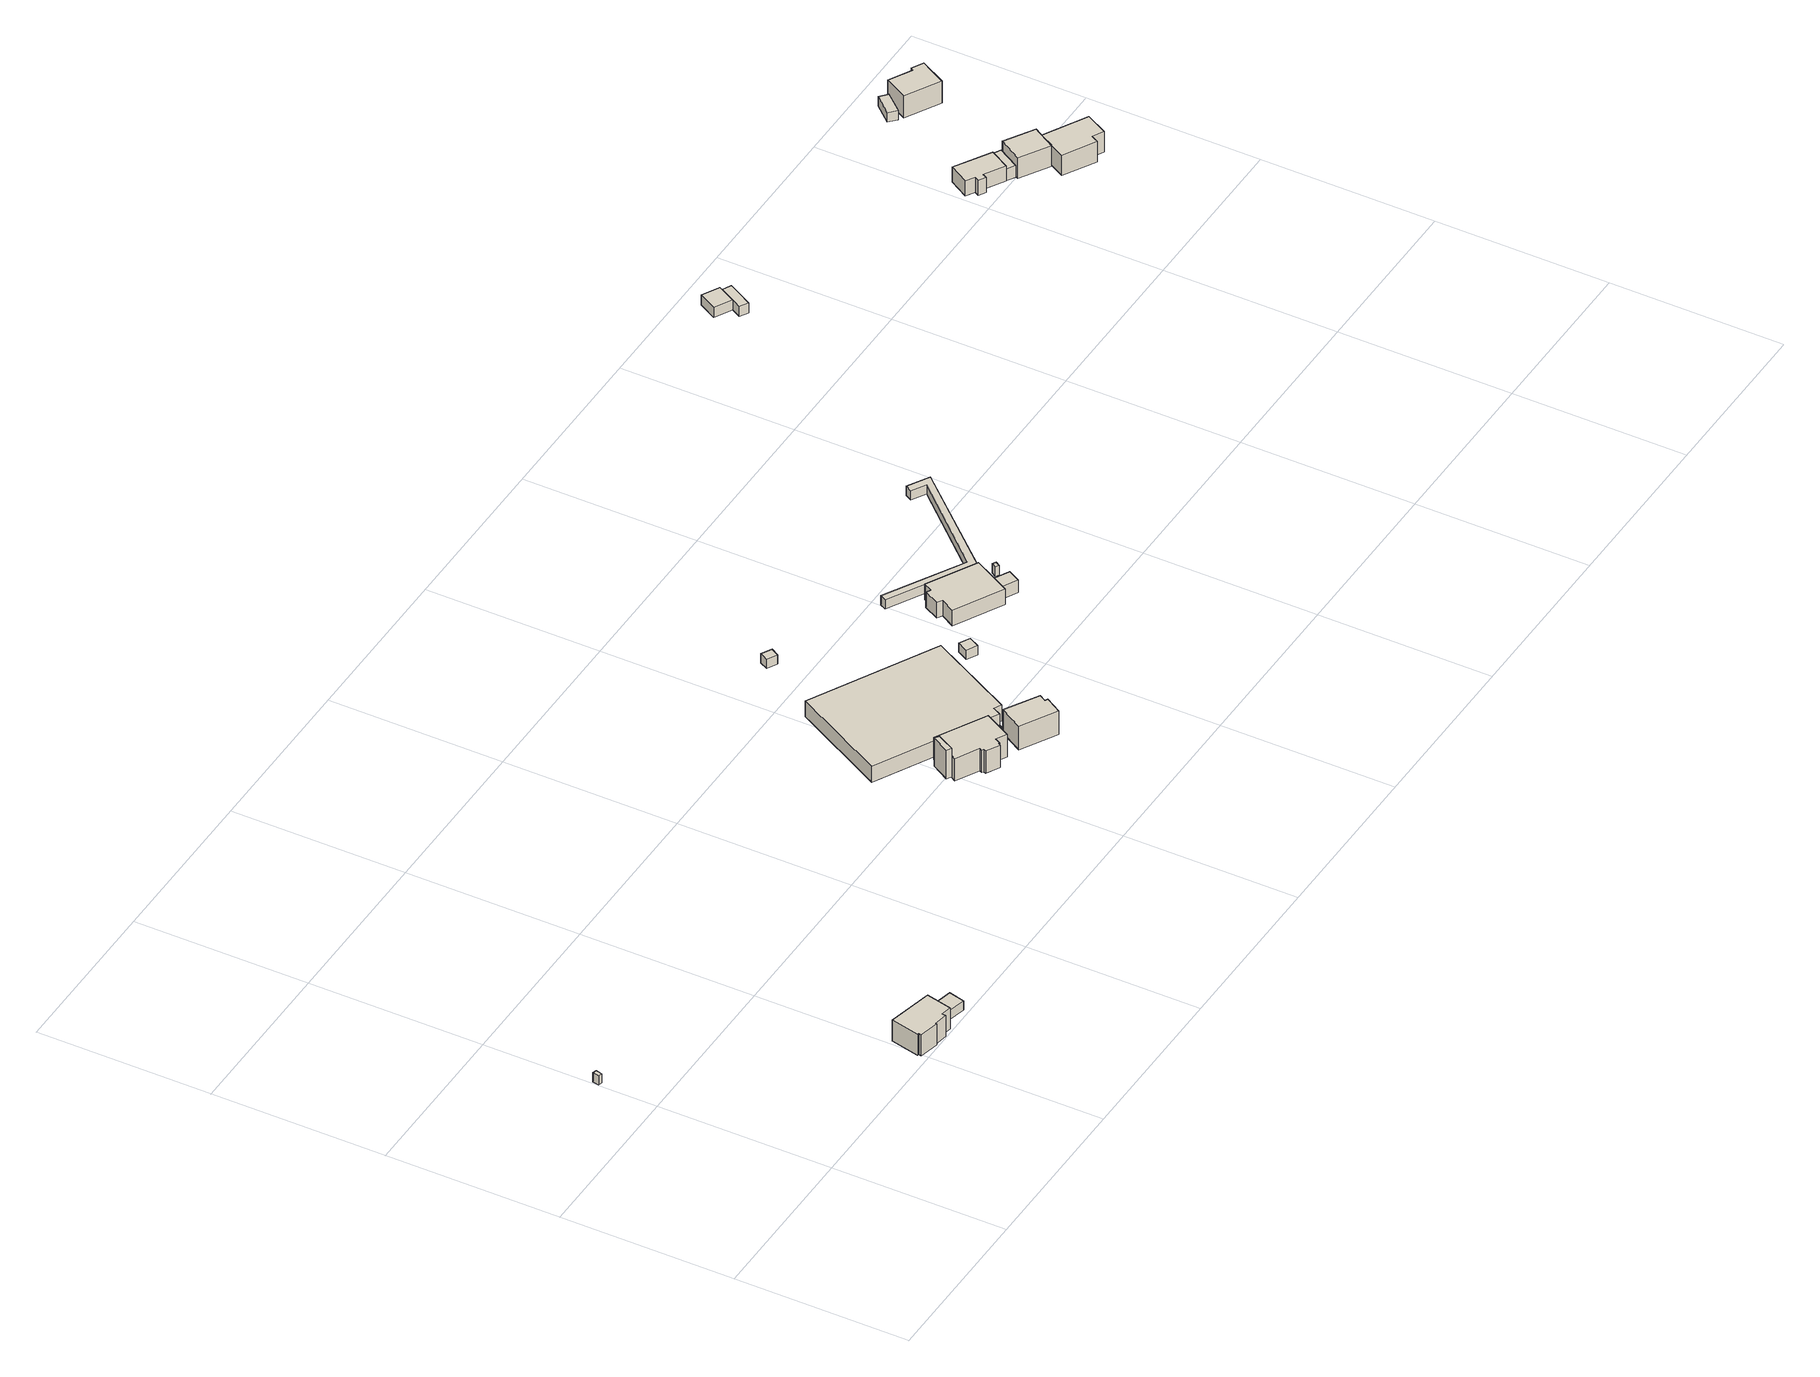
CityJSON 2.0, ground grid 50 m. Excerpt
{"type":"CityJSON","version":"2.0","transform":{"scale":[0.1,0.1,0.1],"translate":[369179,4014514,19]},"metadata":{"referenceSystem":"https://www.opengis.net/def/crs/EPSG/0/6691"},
"CityObjects":{
"building1":{"type":"Building","attributes":{"枝番":1,"利根川水系渡良瀬川洪水浸水想定区域（計画規模）.規模":"L1","利根川水系渡良瀬川洪水浸水想定区域（計画規模）.浸水ランク":"2","利根川水系渡良瀬川洪水浸水想定区域（計画規模）.浸水深":2.9,"利根川水系渡良瀬川洪水浸水想定区域（計画規模）.継続時間":27.2,"利根川水系渡良瀬川洪水浸水想定区域（想定最大規模）.規模":"L2","利根川水系渡良瀬川洪水浸水想定区域（想定最大規模）.浸水ランク":"3","利根川水系渡良瀬川洪水浸水想定区域（想定最大規模）.浸水深":4.55,"利根川水系渡良瀬川洪水浸水想定区域（想定最大規模）.継続時間":84.2,"利根川水系矢場川洪水浸水想定区域（計画規模）.規模":"L1","利根川水系矢場川洪水浸水想定区域（計画規模）.浸水ランク":"2","利根川水系矢場川洪水浸水想定区域（計画規模）.浸水深":0.55,"利根川水系矢場川洪水浸水想定区域（想定最大規模）.規模":"L2","利根川水系矢場川洪水浸水想定区域（想定最大規模）.浸水ランク":"2","利根川水系矢場川洪水浸水想定区域（想定最大規模）.浸水深":1.98,"利根川水系矢場川洪水浸水想定区域（想定最大規模）.継続時間":38.6,"利根川水系多々良川洪水浸水想定区域（計画規模）.規模":"L1","利根川水系多々良川洪水浸水想定区域（計画規模）.浸水ランク":"2","利根川水系多々良川洪水浸水想定区域（計画規模）.浸水深":1.33,"利根川水系多々良川洪水浸水想定区域（計画規模）.継続時間":14.5,"利根川水系多々良川洪水浸水想定区域（想定最大規模）.規模":"L2","利根川水系多々良川洪水浸水想定区域（想定最大規模）.浸水ランク":"2","利根川水系多々良川洪水浸水想定区域（想定最大規模）.浸水深":1.79,"利根川水系多々良川洪水浸水想定区域（想定最大規模）.継続時間":33.1,"利根川水系利根川洪水浸水想定区域（想定最大規模）.規模":"L2","利根川水系利根川洪水浸水想定区域（想定最大規模）.浸水ランク":"2","利根川水系利根川洪水浸水想定区域（想定最大規模）.浸水深":2.04,"BuildingDetails.prefecture":"10","BuildingDetails.city":"10207"},"geometry":[{"type":"Solid","lod":"1","boundaries":[[[[0,1,2,3]],[[2,4,5,3]],[[1,6,4,2]],[[0,7,6,1]],[[3,5,7,0]],[[4,6,7,5]]]]}]},
"building2":{"type":"Building","attributes":{"枝番":1,"利根川水系渡良瀬川洪水浸水想定区域（計画規模）.規模":"L1","利根川水系渡良瀬川洪水浸水想定区域（計画規模）.浸水ランク":"2","利根川水系渡良瀬川洪水浸水想定区域（計画規模）.浸水深":1.69,"利根川水系渡良瀬川洪水浸水想定区域（計画規模）.継続時間":24.8,"利根川水系渡良瀬川洪水浸水想定区域（想定最大規模）.規模":"L2","利根川水系渡良瀬川洪水浸水想定区域（想定最大規模）.浸水ランク":"3","利根川水系渡良瀬川洪水浸水想定区域（想定最大規模）.浸水深":3.34,"利根川水系渡良瀬川洪水浸水想定区域（想定最大規模）.継続時間":73.1,"利根川水系矢場川洪水浸水想定区域（計画規模）.規模":"L1","利根川水系矢場川洪水浸水想定区域（計画規模）.浸水ランク":"1","利根川水系矢場川洪水浸水想定区域（計画規模）.浸水深":0.05,"利根川水系矢場川洪水浸水想定区域（想定最大規模）.規模":"L2","利根川水系矢場川洪水浸水想定区域（想定最大規模）.浸水ランク":"2","利根川水系矢場川洪水浸水想定区域（想定最大規模）.浸水深":0.78,"利根川水系矢場川洪水浸水想定区域（想定最大規模）.継続時間":35.4,"利根川水系多々良川洪水浸水想定区域（計画規模）.規模":"L1","利根川水系多々良川洪水浸水想定区域（計画規模）.浸水ランク":"1","利根川水系多々良川洪水浸水想定区域（計画規模）.浸水深":0.13,"利根川水系多々良川洪水浸水想定区域（計画規模）.継続時間":13.7,"利根川水系多々良川洪水浸水想定区域（想定最大規模）.規模":"L2","利根川水系多々良川洪水浸水想定区域（想定最大規模）.浸水ランク":"2","利根川水系多々良川洪水浸水想定区域（想定最大規模）.浸水深":0.58,"利根川水系多々良川洪水浸水想定区域（想定最大規模）.継続時間":30.8,"利根川水系利根川洪水浸水想定区域（想定最大規模）.規模":"L2","利根川水系利根川洪水浸水想定区域（想定最大規模）.浸水ランク":"2","利根川水系利根川洪水浸水想定区域（想定最大規模）.浸水深":1.24,"usage":"411","measuredHeight":7.9,"BuildingDetails.prefecture":"10","BuildingDetails.city":"10207","BuildingDetails.surveyYear":2016},"geometry":[{"type":"Solid","lod":"1","boundaries":[[[[8,9,10,11,12,13,14,15,16,17]],[[16,18,19,17]],[[15,20,18,16]],[[14,21,20,15]],[[13,22,21,14]],[[12,23,22,13]],[[11,24,23,12]],[[10,25,24,11]],[[9,26,25,10]],[[8,27,26,9]],[[17,19,27,8]],[[18,20,21,22,23,24,25,26,27,19]]]]}]},
"building3":{"type":"Building","attributes":{"枝番":1,"利根川水系渡良瀬川洪水浸水想定区域（計画規模）.規模":"L1","利根川水系渡良瀬川洪水浸水想定区域（計画規模）.浸水ランク":"2","利根川水系渡良瀬川洪水浸水想定区域（計画規模）.浸水深":1.49,"利根川水系渡良瀬川洪水浸水想定区域（計画規模）.継続時間":24.8,"利根川水系渡良瀬川洪水浸水想定区域（想定最大規模）.規模":"L2","利根川水系渡良瀬川洪水浸水想定区域（想定最大規模）.浸水ランク":"3","利根川水系渡良瀬川洪水浸水想定区域（想定最大規模）.浸水深":3.13,"利根川水系渡良瀬川洪水浸水想定区域（想定最大規模）.継続時間":73.1,"利根川水系矢場川洪水浸水想定区域（計画規模）.規模":"L1","利根川水系矢場川洪水浸水想定区域（想定最大規模）.規模":"L2","利根川水系矢場川洪水浸水想定区域（想定最大規模）.浸水ランク":"2","利根川水系矢場川洪水浸水想定区域（想定最大規模）.浸水深":0.57,"利根川水系矢場川洪水浸水想定区域（想定最大規模）.継続時間":35.4,"利根川水系多々良川洪水浸水想定区域（計画規模）.規模":"L1","利根川水系多々良川洪水浸水想定区域（計画規模）.浸水ランク":"1","利根川水系多々良川洪水浸水想定区域（計画規模）.浸水深":0.33,"利根川水系多々良川洪水浸水想定区域（計画規模）.継続時間":13.7,"利根川水系多々良川洪水浸水想定区域（想定最大規模）.規模":"L2","利根川水系多々良川洪水浸水想定区域（想定最大規模）.浸水ランク":"1","利根川水系多々良川洪水浸水想定区域（想定最大規模）.浸水深":0.39,"利根川水系多々良川洪水浸水想定区域（想定最大規模）.継続時間":30.8,"利根川水系利根川洪水浸水想定区域（想定最大規模）.規模":"L2","利根川水系利根川洪水浸水想定区域（想定最大規模）.浸水ランク":"2","利根川水系利根川洪水浸水想定区域（想定最大規模）.浸水深":1.34,"BuildingDetails.prefecture":"10","BuildingDetails.city":"10207"},"geometry":[{"type":"Solid","lod":"1","boundaries":[[[[28,29,30,31]],[[30,32,33,31]],[[29,34,32,30]],[[28,35,34,29]],[[31,33,35,28]],[[32,34,35,33]]]]}]},
"building4":{"type":"Building","attributes":{"枝番":1,"利根川水系渡良瀬川洪水浸水想定区域（計画規模）.規模":"L1","利根川水系渡良瀬川洪水浸水想定区域（計画規模）.浸水ランク":"2","利根川水系渡良瀬川洪水浸水想定区域（計画規模）.浸水深":1.79,"利根川水系渡良瀬川洪水浸水想定区域（計画規模）.継続時間":10.2,"利根川水系渡良瀬川洪水浸水想定区域（想定最大規模）.規模":"L2","利根川水系渡良瀬川洪水浸水想定区域（想定最大規模）.浸水ランク":"3","利根川水系渡良瀬川洪水浸水想定区域（想定最大規模）.浸水深":3.42,"利根川水系渡良瀬川洪水浸水想定区域（想定最大規模）.継続時間":29.4,"利根川水系矢場川洪水浸水想定区域（想定最大規模）.規模":"L2","利根川水系矢場川洪水浸水想定区域（想定最大規模）.浸水ランク":"2","利根川水系矢場川洪水浸水想定区域（想定最大規模）.浸水深":0.88,"利根川水系矢場川洪水浸水想定区域（想定最大規模）.継続時間":13.7,"利根川水系多々良川洪水浸水想定区域（計画規模）.規模":"L1","利根川水系多々良川洪水浸水想定区域（計画規模）.浸水ランク":"1","利根川水系多々良川洪水浸水想定区域（計画規模）.浸水深":0.22,"利根川水系多々良川洪水浸水想定区域（想定最大規模）.規模":"L2","利根川水系多々良川洪水浸水想定区域（想定最大規模）.浸水ランク":"2","利根川水系多々良川洪水浸水想定区域（想定最大規模）.浸水深":0.69,"利根川水系多々良川洪水浸水想定区域（想定最大規模）.継続時間":11.2,"利根川水系利根川洪水浸水想定区域（想定最大規模）.規模":"L2","利根川水系利根川洪水浸水想定区域（想定最大規模）.浸水ランク":"2","利根川水系利根川洪水浸水想定区域（想定最大規模）.浸水深":1.34,"measuredHeight":10.6,"BuildingDetails.prefecture":"10","BuildingDetails.city":"10207"},"geometry":[{"type":"Solid","lod":"1","boundaries":[[[[36,37,38,39]],[[38,40,41,39]],[[37,42,40,38]],[[36,43,42,37]],[[39,41,43,36]],[[40,42,43,41]]]]}]},
"building5":{"type":"Building","attributes":{"枝番":1,"利根川水系渡良瀬川洪水浸水想定区域（計画規模）.規模":"L1","利根川水系渡良瀬川洪水浸水想定区域（計画規模）.浸水ランク":"2","利根川水系渡良瀬川洪水浸水想定区域（計画規模）.浸水深":1.48,"利根川水系渡良瀬川洪水浸水想定区域（計画規模）.継続時間":10.3,"利根川水系渡良瀬川洪水浸水想定区域（想定最大規模）.規模":"L2","利根川水系渡良瀬川洪水浸水想定区域（想定最大規模）.浸水ランク":"3","利根川水系渡良瀬川洪水浸水想定区域（想定最大規模）.浸水深":3.1,"利根川水系渡良瀬川洪水浸水想定区域（想定最大規模）.継続時間":29.8,"利根川水系矢場川洪水浸水想定区域（想定最大規模）.規模":"L2","利根川水系矢場川洪水浸水想定区域（想定最大規模）.浸水ランク":"2","利根川水系矢場川洪水浸水想定区域（想定最大規模）.浸水深":0.57,"利根川水系矢場川洪水浸水想定区域（想定最大規模）.継続時間":13.9,"利根川水系多々良川洪水浸水想定区域（計画規模）.規模":"L1","利根川水系多々良川洪水浸水想定区域（計画規模）.浸水ランク":"1","利根川水系多々良川洪水浸水想定区域（計画規模）.浸水深":0.03,"利根川水系多々良川洪水浸水想定区域（想定最大規模）.規模":"L2","利根川水系多々良川洪水浸水想定区域（想定最大規模）.浸水ランク":"1","利根川水系多々良川洪水浸水想定区域（想定最大規模）.浸水深":0.39,"利根川水系多々良川洪水浸水想定区域（想定最大規模）.継続時間":11.4,"利根川水系利根川洪水浸水想定区域（想定最大規模）.規模":"L2","利根川水系利根川洪水浸水想定区域（想定最大規模）.浸水ランク":"2","利根川水系利根川洪水浸水想定区域（想定最大規模）.浸水深":0.837,"usage":"411","measuredHeight":9.3,"BuildingDetails.prefecture":"10","BuildingDetails.city":"10207","BuildingDetails.surveyYear":2016},"geometry":[{"type":"Solid","lod":"1","boundaries":[[[[44,45,46,47,48,49,50,51,52,53,54,55,56,57]],[[56,58,59,57]],[[55,60,58,56]],[[54,61,60,55]],[[53,62,61,54]],[[52,63,62,53]],[[51,64,63,52]],[[50,65,64,51]],[[49,66,65,50]],[[48,67,66,49]],[[47,68,67,48]],[[46,69,68,47]],[[45,70,69,46]],[[44,71,70,45]],[[57,59,71,44]],[[58,60,61,62,63,64,65,66,67,68,69,70,71,59]]]]}]},
"building6":{"type":"Building","attributes":{"枝番":1,"利根川水系渡良瀬川洪水浸水想定区域（計画規模）.規模":"L1","利根川水系渡良瀬川洪水浸水想定区域（計画規模）.浸水ランク":"2","利根川水系渡良瀬川洪水浸水想定区域（計画規模）.浸水深":1.48,"利根川水系渡良瀬川洪水浸水想定区域（計画規模）.継続時間":10.3,"利根川水系渡良瀬川洪水浸水想定区域（想定最大規模）.規模":"L2","利根川水系渡良瀬川洪水浸水想定区域（想定最大規模）.浸水ランク":"3","利根川水系渡良瀬川洪水浸水想定区域（想定最大規模）.浸水深":3.1,"利根川水系渡良瀬川洪水浸水想定区域（想定最大規模）.継続時間":29.8,"利根川水系矢場川洪水浸水想定区域（想定最大規模）.規模":"L2","利根川水系矢場川洪水浸水想定区域（想定最大規模）.浸水ランク":"2","利根川水系矢場川洪水浸水想定区域（想定最大規模）.浸水深":0.57,"利根川水系矢場川洪水浸水想定区域（想定最大規模）.継続時間":13.9,"利根川水系多々良川洪水浸水想定区域（計画規模）.規模":"L1","利根川水系多々良川洪水浸水想定区域（計画規模）.浸水ランク":"1","利根川水系多々良川洪水浸水想定区域（計画規模）.浸水深":0.33,"利根川水系多々良川洪水浸水想定区域（想定最大規模）.規模":"L2","利根川水系多々良川洪水浸水想定区域（想定最大規模）.浸水ランク":"1","利根川水系多々良川洪水浸水想定区域（想定最大規模）.浸水深":0.39,"利根川水系多々良川洪水浸水想定区域（想定最大規模）.継続時間":11.4,"利根川水系利根川洪水浸水想定区域（想定最大規模）.規模":"L2","利根川水系利根川洪水浸水想定区域（想定最大規模）.浸水ランク":"2","利根川水系利根川洪水浸水想定区域（想定最大規模）.浸水深":1.44,"measuredHeight":3.2,"BuildingDetails.prefecture":"10","BuildingDetails.city":"10207"},"geometry":[{"type":"Solid","lod":"1","boundaries":[[[[72,73,74,75]],[[74,76,77,75]],[[73,78,76,74]],[[72,79,78,73]],[[75,77,79,72]],[[76,78,79,77]]]]}]},
"building7":{"type":"Building","attributes":{"枝番":1,"利根川水系渡良瀬川洪水浸水想定区域（計画規模）.規模":"L1","利根川水系渡良瀬川洪水浸水想定区域（計画規模）.浸水ランク":"2","利根川水系渡良瀬川洪水浸水想定区域（計画規模）.浸水深":2.29,"利根川水系渡良瀬川洪水浸水想定区域（計画規模）.継続時間":11.7,"利根川水系渡良瀬川洪水浸水想定区域（想定最大規模）.規模":"L2","利根川水系渡良瀬川洪水浸水想定区域（想定最大規模）.浸水ランク":"3","利根川水系渡良瀬川洪水浸水想定区域（想定最大規模）.浸水深":3.94,"利根川水系渡良瀬川洪水浸水想定区域（想定最大規模）.継続時間":31.7,"利根川水系矢場川洪水浸水想定区域（計画規模）.規模":"L1","利根川水系矢場川洪水浸水想定区域（計画規模）.浸水ランク":"1","利根川水系矢場川洪水浸水想定区域（計画規模）.浸水深":0.05,"利根川水系矢場川洪水浸水想定区域（想定最大規模）.規模":"L2","利根川水系矢場川洪水浸水想定区域（想定最大規模）.浸水ランク":"2","利根川水系矢場川洪水浸水想定区域（想定最大規模）.浸水深":1.38,"利根川水系矢場川洪水浸水想定区域（想定最大規模）.継続時間":16.1,"利根川水系多々良川洪水浸水想定区域（計画規模）.規模":"L1","利根川水系多々良川洪水浸水想定区域（計画規模）.浸水ランク":"2","利根川水系多々良川洪水浸水想定区域（計画規模）.浸水深":0.73,"利根川水系多々良川洪水浸水想定区域（計画規模）.継続時間":4.4,"利根川水系多々良川洪水浸水想定区域（想定最大規模）.規模":"L2","利根川水系多々良川洪水浸水想定区域（想定最大規模）.浸水ランク":"2","利根川水系多々良川洪水浸水想定区域（想定最大規模）.浸水深":1.18,"利根川水系多々良川洪水浸水想定区域（想定最大規模）.継続時間":14.1,"利根川水系利根川洪水浸水想定区域（想定最大規模）.規模":"L2","利根川水系利根川洪水浸水想定区域（想定最大規模）.浸水ランク":"2","利根川水系利根川洪水浸水想定区域（想定最大規模）.浸水深":2.04,"usage":"402","measuredHeight":8.8,"BuildingDetails.prefecture":"10","BuildingDetails.city":"10207","BuildingDetails.surveyYear":2016},"geometry":[{"type":"Solid","lod":"1","boundaries":[[[[80,81,82,83,84,85]],[[84,86,87,85]],[[83,88,86,84]],[[82,89,88,83]],[[81,90,89,82]],[[80,91,90,81]],[[85,87,91,80]],[[86,88,89,90,91,87]]]]}]},
"building8":{"type":"Building","attributes":{"枝番":1,"利根川水系渡良瀬川洪水浸水想定区域（計画規模）.規模":"L1","利根川水系渡良瀬川洪水浸水想定区域（計画規模）.浸水ランク":"2","利根川水系渡良瀬川洪水浸水想定区域（計画規模）.浸水深":1.48,"利根川水系渡良瀬川洪水浸水想定区域（計画規模）.継続時間":10.3,"利根川水系渡良瀬川洪水浸水想定区域（想定最大規模）.規模":"L2","利根川水系渡良瀬川洪水浸水想定区域（想定最大規模）.浸水ランク":"3","利根川水系渡良瀬川洪水浸水想定区域（想定最大規模）.浸水深":3.09,"利根川水系渡良瀬川洪水浸水想定区域（想定最大規模）.継続時間":29.8,"利根川水系矢場川洪水浸水想定区域（想定最大規模）.規模":"L2","利根川水系矢場川洪水浸水想定区域（想定最大規模）.浸水ランク":"2","利根川水系矢場川洪水浸水想定区域（想定最大規模）.浸水深":0.57,"利根川水系矢場川洪水浸水想定区域（想定最大規模）.継続時間":13.9,"利根川水系多々良川洪水浸水想定区域（計画規模）.規模":"L1","利根川水系多々良川洪水浸水想定区域（計画規模）.浸水ランク":"1","利根川水系多々良川洪水浸水想定区域（計画規模）.浸水深":0.02,"利根川水系多々良川洪水浸水想定区域（想定最大規模）.規模":"L2","利根川水系多々良川洪水浸水想定区域（想定最大規模）.浸水ランク":"1","利根川水系多々良川洪水浸水想定区域（想定最大規模）.浸水深":0.39,"利根川水系多々良川洪水浸水想定区域（想定最大規模）.継続時間":11.4,"利根川水系利根川洪水浸水想定区域（想定最大規模）.規模":"L2","利根川水系利根川洪水浸水想定区域（想定最大規模）.浸水ランク":"2","利根川水系利根川洪水浸水想定区域（想定最大規模）.浸水深":1.34,"measuredHeight":8.5,"BuildingDetails.prefecture":"10","BuildingDetails.city":"10207"},"geometry":[{"type":"Solid","lod":"1","boundaries":[[[[92,93,94,95,96,97]],[[96,98,99,97]],[[95,100,98,96]],[[94,101,100,95]],[[93,102,101,94]],[[92,103,102,93]],[[97,99,103,92]],[[98,100,101,102,103,99]]]]}]},
"building9":{"type":"Building","attributes":{"枝番":1,"利根川水系渡良瀬川洪水浸水想定区域（計画規模）.規模":"L1","利根川水系渡良瀬川洪水浸水想定区域（計画規模）.浸水ランク":"2","利根川水系渡良瀬川洪水浸水想定区域（計画規模）.浸水深":1.91,"利根川水系渡良瀬川洪水浸水想定区域（計画規模）.継続時間":21.4,"利根川水系渡良瀬川洪水浸水想定区域（想定最大規模）.規模":"L2","利根川水系渡良瀬川洪水浸水想定区域（想定最大規模）.浸水ランク":"3","利根川水系渡良瀬川洪水浸水想定区域（想定最大規模）.浸水深":3.58,"利根川水系渡良瀬川洪水浸水想定区域（想定最大規模）.継続時間":57.7,"利根川水系矢場川洪水浸水想定区域（計画規模）.規模":"L1","利根川水系矢場川洪水浸水想定区域（想定最大規模）.規模":"L2","利根川水系矢場川洪水浸水想定区域（想定最大規模）.浸水ランク":"2","利根川水系矢場川洪水浸水想定区域（想定最大規模）.浸水深":0.99,"利根川水系矢場川洪水浸水想定区域（想定最大規模）.継続時間":30.4,"利根川水系多々良川洪水浸水想定区域（計画規模）.規模":"L1","利根川水系多々良川洪水浸水想定区域（計画規模）.浸水ランク":"1","利根川水系多々良川洪水浸水想定区域（計画規模）.浸水深":0.33,"利根川水系多々良川洪水浸水想定区域（計画規模）.継続時間":12.3,"利根川水系多々良川洪水浸水想定区域（想定最大規模）.規模":"L2","利根川水系多々良川洪水浸水想定区域（想定最大規模）.浸水ランク":"2","利根川水系多々良川洪水浸水想定区域（想定最大規模）.浸水深":0.8,"利根川水系多々良川洪水浸水想定区域（想定最大規模）.継続時間":26.9,"利根川水系利根川洪水浸水想定区域（想定最大規模）.規模":"L2","利根川水系利根川洪水浸水想定区域（想定最大規模）.浸水ランク":"2","利根川水系利根川洪水浸水想定区域（想定最大規模）.浸水深":1.64,"usage":"402","measuredHeight":3.1,"BuildingDetails.prefecture":"10","BuildingDetails.city":"10207","BuildingDetails.surveyYear":2016},"geometry":[{"type":"Solid","lod":"1","boundaries":[[[[104,105,106,107]],[[106,108,109,107]],[[105,110,108,106]],[[104,111,110,105]],[[107,109,111,104]],[[108,110,111,109]]]]}]},
"building10":{"type":"Building","attributes":{"枝番":1,"利根川水系渡良瀬川洪水浸水想定区域（計画規模）.規模":"L1","利根川水系渡良瀬川洪水浸水想定区域（計画規模）.浸水ランク":"2","利根川水系渡良瀬川洪水浸水想定区域（計画規模）.浸水深":2.25,"利根川水系渡良瀬川洪水浸水想定区域（計画規模）.継続時間":9.6,"利根川水系渡良瀬川洪水浸水想定区域（想定最大規模）.規模":"L2","利根川水系渡良瀬川洪水浸水想定区域（想定最大規模）.浸水ランク":"3","利根川水系渡良瀬川洪水浸水想定区域（想定最大規模）.浸水深":3.83,"利根川水系渡良瀬川洪水浸水想定区域（想定最大規模）.継続時間":28.3,"利根川水系矢場川洪水浸水想定区域（想定最大規模）.規模":"L2","利根川水系矢場川洪水浸水想定区域（想定最大規模）.浸水ランク":"2","利根川水系矢場川洪水浸水想定区域（想定最大規模）.浸水深":1.37,"利根川水系矢場川洪水浸水想定区域（想定最大規模）.継続時間":12.7,"利根川水系多々良川洪水浸水想定区域（計画規模）.規模":"L1","利根川水系多々良川洪水浸水想定区域（計画規模）.浸水ランク":"2","利根川水系多々良川洪水浸水想定区域（計画規模）.浸水深":0.72,"利根川水系多々良川洪水浸水想定区域（想定最大規模）.規模":"L2","利根川水系多々良川洪水浸水想定区域（想定最大規模）.浸水ランク":"2","利根川水系多々良川洪水浸水想定区域（想定最大規模）.浸水深":1.18,"利根川水系多々良川洪水浸水想定区域（想定最大規模）.継続時間":9.7,"利根川水系利根川洪水浸水想定区域（想定最大規模）.規模":"L2","利根川水系利根川洪水浸水想定区域（想定最大規模）.浸水ランク":"2","利根川水系利根川洪水浸水想定区域（想定最大規模）.浸水深":1.44,"BuildingDetails.prefecture":"10","BuildingDetails.city":"10207"},"geometry":[{"type":"Solid","lod":"1","boundaries":[[[[112,113,114,115]],[[114,116,117,115]],[[113,118,116,114]],[[112,119,118,113]],[[115,117,119,112]],[[116,118,119,117]]]]}]},
"building11":{"type":"Building","attributes":{"枝番":1,"利根川水系渡良瀬川洪水浸水想定区域（計画規模）.規模":"L1","利根川水系渡良瀬川洪水浸水想定区域（計画規模）.浸水ランク":"2","利根川水系渡良瀬川洪水浸水想定区域（計画規模）.浸水深":1.76,"利根川水系渡良瀬川洪水浸水想定区域（計画規模）.継続時間":9.7,"利根川水系渡良瀬川洪水浸水想定区域（想定最大規模）.規模":"L2","利根川水系渡良瀬川洪水浸水想定区域（想定最大規模）.浸水ランク":"3","利根川水系渡良瀬川洪水浸水想定区域（想定最大規模）.浸水深":3.33,"利根川水系渡良瀬川洪水浸水想定区域（想定最大規模）.継続時間":28.4,"利根川水系矢場川洪水浸水想定区域（想定最大規模）.規模":"L2","利根川水系矢場川洪水浸水想定区域（想定最大規模）.浸水ランク":"2","利根川水系矢場川洪水浸水想定区域（想定最大規模）.浸水深":0.87,"利根川水系矢場川洪水浸水想定区域（想定最大規模）.継続時間":12.7,"利根川水系多々良川洪水浸水想定区域（計画規模）.規模":"L1","利根川水系多々良川洪水浸水想定区域（計画規模）.浸水ランク":"1","利根川水系多々良川洪水浸水想定区域（計画規模）.浸水深":0.23,"利根川水系多々良川洪水浸水想定区域（想定最大規模）.規模":"L2","利根川水系多々良川洪水浸水想定区域（想定最大規模）.浸水ランク":"2","利根川水系多々良川洪水浸水想定区域（想定最大規模）.浸水深":0.69,"利根川水系多々良川洪水浸水想定区域（想定最大規模）.継続時間":9.8,"利根川水系利根川洪水浸水想定区域（想定最大規模）.規模":"L2","利根川水系利根川洪水浸水想定区域（想定最大規模）.浸水ランク":"2","利根川水系利根川洪水浸水想定区域（想定最大規模）.浸水深":1.44,"usage":"402","measuredHeight":8.1,"BuildingDetails.prefecture":"10","BuildingDetails.city":"10207","BuildingDetails.surveyYear":2016},"geometry":[{"type":"Solid","lod":"1","boundaries":[[[[120,121,122,123,124,125,126,127,128,129]],[[128,130,131,129]],[[127,132,130,128]],[[126,133,132,127]],[[125,134,133,126]],[[124,135,134,125]],[[123,136,135,124]],[[122,137,136,123]],[[121,138,137,122]],[[120,139,138,121]],[[129,131,139,120]],[[130,132,133,134,135,136,137,138,139,131]]]]}]},
"building12":{"type":"Building","attributes":{"枝番":1,"利根川水系渡良瀬川洪水浸水想定区域（計画規模）.規模":"L1","利根川水系渡良瀬川洪水浸水想定区域（計画規模）.浸水ランク":"2","利根川水系渡良瀬川洪水浸水想定区域（計画規模）.浸水深":1.76,"利根川水系渡良瀬川洪水浸水想定区域（計画規模）.継続時間":9.7,"利根川水系渡良瀬川洪水浸水想定区域（想定最大規模）.規模":"L2","利根川水系渡良瀬川洪水浸水想定区域（想定最大規模）.浸水ランク":"3","利根川水系渡良瀬川洪水浸水想定区域（想定最大規模）.浸水深":3.33,"利根川水系渡良瀬川洪水浸水想定区域（想定最大規模）.継続時間":28.4,"利根川水系矢場川洪水浸水想定区域（想定最大規模）.規模":"L2","利根川水系矢場川洪水浸水想定区域（想定最大規模）.浸水ランク":"2","利根川水系矢場川洪水浸水想定区域（想定最大規模）.浸水深":0.87,"利根川水系矢場川洪水浸水想定区域（想定最大規模）.継続時間":12.7,"利根川水系多々良川洪水浸水想定区域（計画規模）.規模":"L1","利根川水系多々良川洪水浸水想定区域（計画規模）.浸水ランク":"1","利根川水系多々良川洪水浸水想定区域（計画規模）.浸水深":0.22,"利根川水系多々良川洪水浸水想定区域（想定最大規模）.規模":"L2","利根川水系多々良川洪水浸水想定区域（想定最大規模）.浸水ランク":"2","利根川水系多々良川洪水浸水想定区域（想定最大規模）.浸水深":0.68,"利根川水系多々良川洪水浸水想定区域（想定最大規模）.継続時間":9.8,"利根川水系利根川洪水浸水想定区域（想定最大規模）.規模":"L2","利根川水系利根川洪水浸水想定区域（想定最大規模）.浸水ランク":"2","利根川水系利根川洪水浸水想定区域（想定最大規模）.浸水深":1.34,"measuredHeight":8.3,"BuildingDetails.prefecture":"10","BuildingDetails.city":"10207"},"geometry":[{"type":"Solid","lod":"1","boundaries":[[[[140,141,142,143]],[[142,144,145,143]],[[141,146,144,142]],[[140,147,146,141]],[[143,145,147,140]],[[144,146,147,145]]]]}]},
"building13":{"type":"Building","attributes":{"枝番":1,"利根川水系渡良瀬川洪水浸水想定区域（計画規模）.規模":"L1","利根川水系渡良瀬川洪水浸水想定区域（計画規模）.浸水ランク":"2","利根川水系渡良瀬川洪水浸水想定区域（計画規模）.浸水深":1.86,"利根川水系渡良瀬川洪水浸水想定区域（計画規模）.継続時間":9.7,"利根川水系渡良瀬川洪水浸水想定区域（想定最大規模）.規模":"L2","利根川水系渡良瀬川洪水浸水想定区域（想定最大規模）.浸水ランク":"3","利根川水系渡良瀬川洪水浸水想定区域（想定最大規模）.浸水深":3.43,"利根川水系渡良瀬川洪水浸水想定区域（想定最大規模）.継続時間":28.4,"利根川水系矢場川洪水浸水想定区域（想定最大規模）.規模":"L2","利根川水系矢場川洪水浸水想定区域（想定最大規模）.浸水ランク":"2","利根川水系矢場川洪水浸水想定区域（想定最大規模）.浸水深":0.97,"利根川水系矢場川洪水浸水想定区域（想定最大規模）.継続時間":12.7,"利根川水系多々良川洪水浸水想定区域（計画規模）.規模":"L1","利根川水系多々良川洪水浸水想定区域（計画規模）.浸水ランク":"1","利根川水系多々良川洪水浸水想定区域（計画規模）.浸水深":0.32,"利根川水系多々良川洪水浸水想定区域（想定最大規模）.規模":"L2","利根川水系多々良川洪水浸水想定区域（想定最大規模）.浸水ランク":"2","利根川水系多々良川洪水浸水想定区域（想定最大規模）.浸水深":0.78,"利根川水系多々良川洪水浸水想定区域（想定最大規模）.継続時間":9.8,"利根川水系利根川洪水浸水想定区域（想定最大規模）.規模":"L2","利根川水系利根川洪水浸水想定区域（想定最大規模）.浸水ランク":"2","利根川水系利根川洪水浸水想定区域（想定最大規模）.浸水深":1.34,"BuildingDetails.prefecture":"10","BuildingDetails.city":"10207"},"geometry":[{"type":"Solid","lod":"1","boundaries":[[[[148,149,150,151]],[[150,152,153,151]],[[149,154,152,150]],[[148,155,154,149]],[[151,153,155,148]],[[152,154,155,153]]]]}]},
"building14":{"type":"Building","attributes":{"枝番":1,"利根川水系渡良瀬川洪水浸水想定区域（計画規模）.規模":"L1","利根川水系渡良瀬川洪水浸水想定区域（計画規模）.浸水ランク":"2","利根川水系渡良瀬川洪水浸水想定区域（計画規模）.浸水深":1.87,"利根川水系渡良瀬川洪水浸水想定区域（計画規模）.継続時間":9.3,"利根川水系渡良瀬川洪水浸水想定区域（想定最大規模）.規模":"L2","利根川水系渡良瀬川洪水浸水想定区域（想定最大規模）.浸水ランク":"3","利根川水系渡良瀬川洪水浸水想定区域（想定最大規模）.浸水深":3.46,"利根川水系渡良瀬川洪水浸水想定区域（想定最大規模）.継続時間":27.6,"利根川水系矢場川洪水浸水想定区域（想定最大規模）.規模":"L2","利根川水系矢場川洪水浸水想定区域（想定最大規模）.浸水ランク":"2","利根川水系矢場川洪水浸水想定区域（想定最大規模）.浸水深":0.98,"利根川水系矢場川洪水浸水想定区域（想定最大規模）.継続時間":12.4,"利根川水系多々良川洪水浸水想定区域（計画規模）.規模":"L1","利根川水系多々良川洪水浸水想定区域（計画規模）.浸水ランク":"1","利根川水系多々良川洪水浸水想定区域（計画規模）.浸水深":0.33,"利根川水系多々良川洪水浸水想定区域（想定最大規模）.規模":"L2","利根川水系多々良川洪水浸水想定区域（想定最大規模）.浸水ランク":"2","利根川水系多々良川洪水浸水想定区域（想定最大規模）.浸水深":0.79,"利根川水系多々良川洪水浸水想定区域（想定最大規模）.継続時間":9.2,"利根川水系利根川洪水浸水想定区域（想定最大規模）.規模":"L2","利根川水系利根川洪水浸水想定区域（想定最大規模）.浸水ランク":"2","利根川水系利根川洪水浸水想定区域（想定最大規模）.浸水深":1.44,"BuildingDetails.prefecture":"10","BuildingDetails.city":"10207"},"geometry":[{"type":"Solid","lod":"1","boundaries":[[[[156,157,158,159,160,161,162,163]],[[162,164,165,163]],[[161,166,164,162]],[[160,167,166,161]],[[159,168,167,160]],[[158,169,168,159]],[[157,170,169,158]],[[156,171,170,157]],[[163,165,171,156]],[[164,166,167,168,169,170,171,165]]]]}]},
"building15":{"type":"Building","attributes":{"枝番":1,"利根川水系渡良瀬川洪水浸水想定区域（計画規模）.規模":"L1","利根川水系渡良瀬川洪水浸水想定区域（計画規模）.浸水ランク":"2","利根川水系渡良瀬川洪水浸水想定区域（計画規模）.浸水深":1.08,"利根川水系渡良瀬川洪水浸水想定区域（計画規模）.継続時間":24.8,"利根川水系渡良瀬川洪水浸水想定区域（想定最大規模）.規模":"L2","利根川水系渡良瀬川洪水浸水想定区域（想定最大規模）.浸水ランク":"2","利根川水系渡良瀬川洪水浸水想定区域（想定最大規模）.浸水深":2.67,"利根川水系渡良瀬川洪水浸水想定区域（想定最大規模）.継続時間":73.1,"利根川水系矢場川洪水浸水想定区域（計画規模）.規模":"L1","利根川水系矢場川洪水浸水想定区域（想定最大規模）.規模":"L2","利根川水系矢場川洪水浸水想定区域（想定最大規模）.浸水ランク":"1","利根川水系矢場川洪水浸水想定区域（想定最大規模）.浸水深":0.18,"利根川水系矢場川洪水浸水想定区域（想定最大規模）.継続時間":35.4,"利根川水系多々良川洪水浸水想定区域（計画規模）.規模":"L1","利根川水系多々良川洪水浸水想定区域（計画規模）.継続時間":13.7,"利根川水系多々良川洪水浸水想定区域（想定最大規模）.規模":"L2","利根川水系多々良川洪水浸水想定区域（想定最大規模）.浸水ランク":"1","利根川水系多々良川洪水浸水想定区域（想定最大規模）.浸水深":0.28,"利根川水系多々良川洪水浸水想定区域（想定最大規模）.継続時間":30.8,"利根川水系利根川洪水浸水想定区域（想定最大規模）.規模":"L2","利根川水系利根川洪水浸水想定区域（想定最大規模）.浸水ランク":"2","利根川水系利根川洪水浸水想定区域（想定最大規模）.浸水深":1.04,"usage":"431","measuredHeight":4.2,"BuildingDetails.prefecture":"10","BuildingDetails.city":"10207","BuildingDetails.surveyYear":2016},"geometry":[{"type":"Solid","lod":"1","boundaries":[[[[172,173,174,175]],[[174,176,177,175]],[[173,178,176,174]],[[172,179,178,173]],[[175,177,179,172]],[[176,178,179,177]]]]}]},
"building16":{"type":"Building","attributes":{"枝番":1,"利根川水系渡良瀬川洪水浸水想定区域（計画規模）.規模":"L1","利根川水系渡良瀬川洪水浸水想定区域（計画規模）.浸水ランク":"2","利根川水系渡良瀬川洪水浸水想定区域（計画規模）.浸水深":1.28,"利根川水系渡良瀬川洪水浸水想定区域（計画規模）.継続時間":24.8,"利根川水系渡良瀬川洪水浸水想定区域（想定最大規模）.規模":"L2","利根川水系渡良瀬川洪水浸水想定区域（想定最大規模）.浸水ランク":"2","利根川水系渡良瀬川洪水浸水想定区域（想定最大規模）.浸水深":2.86,"利根川水系渡良瀬川洪水浸水想定区域（想定最大規模）.継続時間":73.1,"利根川水系矢場川洪水浸水想定区域（計画規模）.規模":"L1","利根川水系矢場川洪水浸水想定区域（想定最大規模）.規模":"L2","利根川水系矢場川洪水浸水想定区域（想定最大規模）.浸水ランク":"1","利根川水系矢場川洪水浸水想定区域（想定最大規模）.浸水深":0.38,"利根川水系矢場川洪水浸水想定区域（想定最大規模）.継続時間":35.4,"利根川水系多々良川洪水浸水想定区域（計画規模）.規模":"L1","利根川水系多々良川洪水浸水想定区域（計画規模）.浸水ランク":"1","利根川水系多々良川洪水浸水想定区域（計画規模）.浸水深":0.33,"利根川水系多々良川洪水浸水想定区域（計画規模）.継続時間":13.7,"利根川水系多々良川洪水浸水想定区域（想定最大規模）.規模":"L2","利根川水系多々良川洪水浸水想定区域（想定最大規模）.浸水ランク":"1","利根川水系多々良川洪水浸水想定区域（想定最大規模）.浸水深":0.19,"利根川水系多々良川洪水浸水想定区域（想定最大規模）.継続時間":30.8,"利根川水系利根川洪水浸水想定区域（想定最大規模）.規模":"L2","利根川水系利根川洪水浸水想定区域（想定最大規模）.浸水ランク":"2","利根川水系利根川洪水浸水想定区域（想定最大規模）.浸水深":0.937,"usage":"431","measuredHeight":3.7,"BuildingDetails.prefecture":"10","BuildingDetails.city":"10207","BuildingDetails.surveyYear":2016},"geometry":[{"type":"Solid","lod":"1","boundaries":[[[[180,181,182,183]],[[182,184,185,183]],[[181,186,184,182]],[[180,187,186,181]],[[183,185,187,180]],[[184,186,187,185]]]]}]},
"building17":{"type":"Building","attributes":{"枝番":1,"利根川水系渡良瀬川洪水浸水想定区域（計画規模）.規模":"L1","利根川水系渡良瀬川洪水浸水想定区域（計画規模）.浸水ランク":"2","利根川水系渡良瀬川洪水浸水想定区域（計画規模）.浸水深":1.56,"利根川水系渡良瀬川洪水浸水想定区域（計画規模）.継続時間":14.3,"利根川水系渡良瀬川洪水浸水想定区域（想定最大規模）.規模":"L2","利根川水系渡良瀬川洪水浸水想定区域（想定最大規模）.浸水ランク":"3","利根川水系渡良瀬川洪水浸水想定区域（想定最大規模）.浸水深":3.11,"利根川水系渡良瀬川洪水浸水想定区域（想定最大規模）.継続時間":35.9,"利根川水系矢場川洪水浸水想定区域（想定最大規模）.規模":"L2","利根川水系矢場川洪水浸水想定区域（想定最大規模）.浸水ランク":"2","利根川水系矢場川洪水浸水想定区域（想定最大規模）.浸水深":0.68,"利根川水系矢場川洪水浸水想定区域（想定最大規模）.継続時間":19.7,"利根川水系多々良川洪水浸水想定区域（計画規模）.規模":"L1","利根川水系多々良川洪水浸水想定区域（計画規模）.浸水ランク":"1","利根川水系多々良川洪水浸水想定区域（計画規模）.浸水深":0.03,"利根川水系多々良川洪水浸水想定区域（計画規模）.継続時間":7.9,"利根川水系多々良川洪水浸水想定区域（想定最大規模）.規模":"L2","利根川水系多々良川洪水浸水想定区域（想定最大規模）.浸水ランク":"1","利根川水系多々良川洪水浸水想定区域（想定最大規模）.浸水深":0.49,"利根川水系多々良川洪水浸水想定区域（想定最大規模）.継続時間":18.1,"利根川水系利根川洪水浸水想定区域（想定最大規模）.規模":"L2","利根川水系利根川洪水浸水想定区域（想定最大規模）.浸水ランク":"2","利根川水系利根川洪水浸水想定区域（想定最大規模）.浸水深":1.14,"usage":"402","measuredHeight":5.3,"BuildingDetails.prefecture":"10","BuildingDetails.city":"10207","BuildingDetails.surveyYear":2016},"geometry":[{"type":"Solid","lod":"1","boundaries":[[[[188,189,190,191,192,193,194,195]],[[194,196,197,195]],[[193,198,196,194]],[[192,199,198,193]],[[191,200,199,192]],[[190,201,200,191]],[[189,202,201,190]],[[188,203,202,189]],[[195,197,203,188]],[[196,198,199,200,201,202,203,197]]]]}]},
"building18":{"type":"Building","attributes":{"枝番":1,"利根川水系渡良瀬川洪水浸水想定区域（計画規模）.規模":"L1","利根川水系渡良瀬川洪水浸水想定区域（計画規模）.浸水ランク":"2","利根川水系渡良瀬川洪水浸水想定区域（計画規模）.浸水深":1.76,"利根川水系渡良瀬川洪水浸水想定区域（計画規模）.継続時間":14.3,"利根川水系渡良瀬川洪水浸水想定区域（想定最大規模）.規模":"L2","利根川水系渡良瀬川洪水浸水想定区域（想定最大規模）.浸水ランク":"3","利根川水系渡良瀬川洪水浸水想定区域（想定最大規模）.浸水深":3.31,"利根川水系渡良瀬川洪水浸水想定区域（想定最大規模）.継続時間":35.9,"利根川水系矢場川洪水浸水想定区域（想定最大規模）.規模":"L2","利根川水系矢場川洪水浸水想定区域（想定最大規模）.浸水ランク":"2","利根川水系矢場川洪水浸水想定区域（想定最大規模）.浸水深":0.88,"利根川水系矢場川洪水浸水想定区域（想定最大規模）.継続時間":19.7,"利根川水系多々良川洪水浸水想定区域（計画規模）.規模":"L1","利根川水系多々良川洪水浸水想定区域（計画規模）.浸水ランク":"1","利根川水系多々良川洪水浸水想定区域（計画規模）.浸水深":0.23,"利根川水系多々良川洪水浸水想定区域（計画規模）.継続時間":7.9,"利根川水系多々良川洪水浸水想定区域（想定最大規模）.規模":"L2","利根川水系多々良川洪水浸水想定区域（想定最大規模）.浸水ランク":"2","利根川水系多々良川洪水浸水想定区域（想定最大規模）.浸水深":0.69,"利根川水系多々良川洪水浸水想定区域（想定最大規模）.継続時間":18.1,"利根川水系利根川洪水浸水想定区域（想定最大規模）.規模":"L2","利根川水系利根川洪水浸水想定区域（想定最大規模）.浸水ランク":"2","利根川水系利根川洪水浸水想定区域（想定最大規模）.浸水深":1.04,"measuredHeight":4.8,"BuildingDetails.prefecture":"10","BuildingDetails.city":"10207"},"geometry":[{"type":"Solid","lod":"1","boundaries":[[[[204,205,206,207]],[[206,208,209,207]],[[205,210,208,206]],[[204,211,210,205]],[[207,209,211,204]],[[208,210,211,209]]]]}]},
"building19":{"type":"Building","attributes":{"枝番":1,"利根川水系渡良瀬川洪水浸水想定区域（計画規模）.規模":"L1","利根川水系渡良瀬川洪水浸水想定区域（計画規模）.浸水ランク":"2","利根川水系渡良瀬川洪水浸水想定区域（計画規模）.浸水深":1.67,"利根川水系渡良瀬川洪水浸水想定区域（計画規模）.継続時間":20.6,"利根川水系渡良瀬川洪水浸水想定区域（想定最大規模）.規模":"L2","利根川水系渡良瀬川洪水浸水想定区域（想定最大規模）.浸水ランク":"3","利根川水系渡良瀬川洪水浸水想定区域（想定最大規模）.浸水深":3.21,"利根川水系渡良瀬川洪水浸水想定区域（想定最大規模）.継続時間":55.2,"利根川水系矢場川洪水浸水想定区域（想定最大規模）.規模":"L2","利根川水系矢場川洪水浸水想定区域（想定最大規模）.浸水ランク":"2","利根川水系矢場川洪水浸水想定区域（想定最大規模）.浸水深":0.78,"利根川水系矢場川洪水浸水想定区域（想定最大規模）.継続時間":29.2,"利根川水系多々良川洪水浸水想定区域（計画規模）.規模":"L1","利根川水系多々良川洪水浸水想定区域（計画規模）.浸水ランク":"1","利根川水系多々良川洪水浸水想定区域（計画規模）.浸水深":0.13,"利根川水系多々良川洪水浸水想定区域（計画規模）.継続時間":11.4,"利根川水系多々良川洪水浸水想定区域（想定最大規模）.規模":"L2","利根川水系多々良川洪水浸水想定区域（想定最大規模）.浸水ランク":"2","利根川水系多々良川洪水浸水想定区域（想定最大規模）.浸水深":0.58,"利根川水系多々良川洪水浸水想定区域（想定最大規模）.継続時間":25.8,"利根川水系利根川洪水浸水想定区域（想定最大規模）.規模":"L2","利根川水系利根川洪水浸水想定区域（想定最大規模）.浸水ランク":"2","利根川水系利根川洪水浸水想定区域（想定最大規模）.浸水深":1.24,"usage":"411","measuredHeight":7.5,"BuildingDetails.prefecture":"10","BuildingDetails.city":"10207","BuildingDetails.surveyYear":2016},"geometry":[{"type":"Solid","lod":"1","boundaries":[[[[212,213,214,215]],[[214,216,217,215]],[[213,218,216,214]],[[212,219,218,213]],[[215,217,219,212]],[[216,218,219,217]]]]}]},
"building20":{"type":"Building","attributes":{"枝番":1,"利根川水系渡良瀬川洪水浸水想定区域（計画規模）.規模":"L1","利根川水系渡良瀬川洪水浸水想定区域（計画規模）.浸水ランク":"2","利根川水系渡良瀬川洪水浸水想定区域（計画規模）.浸水深":1.77,"利根川水系渡良瀬川洪水浸水想定区域（計画規模）.継続時間":20.6,"利根川水系渡良瀬川洪水浸水想定区域（想定最大規模）.規模":"L2","利根川水系渡良瀬川洪水浸水想定区域（想定最大規模）.浸水ランク":"3","利根川水系渡良瀬川洪水浸水想定区域（想定最大規模）.浸水深":3.32,"利根川水系渡良瀬川洪水浸水想定区域（想定最大規模）.継続時間":55.2,"利根川水系矢場川洪水浸水想定区域（想定最大規模）.規模":"L2","利根川水系矢場川洪水浸水想定区域（想定最大規模）.浸水ランク":"2","利根川水系矢場川洪水浸水想定区域（想定最大規模）.浸水深":0.88,"利根川水系矢場川洪水浸水想定区域（想定最大規模）.継続時間":29.2,"利根川水系多々良川洪水浸水想定区域（計画規模）.規模":"L1","利根川水系多々良川洪水浸水想定区域（計画規模）.浸水ランク":"1","利根川水系多々良川洪水浸水想定区域（計画規模）.浸水深":0.23,"利根川水系多々良川洪水浸水想定区域（計画規模）.継続時間":11.4,"利根川水系多々良川洪水浸水想定区域（想定最大規模）.規模":"L2","利根川水系多々良川洪水浸水想定区域（想定最大規模）.浸水ランク":"2","利根川水系多々良川洪水浸水想定区域（想定最大規模）.浸水深":0.69,"利根川水系多々良川洪水浸水想定区域（想定最大規模）.継続時間":25.8,"利根川水系利根川洪水浸水想定区域（想定最大規模）.規模":"L2","利根川水系利根川洪水浸水想定区域（想定最大規模）.浸水ランク":"2","利根川水系利根川洪水浸水想定区域（想定最大規模）.浸水深":1.24,"usage":"411","measuredHeight":7.3,"BuildingDetails.prefecture":"10","BuildingDetails.city":"10207","BuildingDetails.surveyYear":2016},"geometry":[{"type":"Solid","lod":"1","boundaries":[[[[220,221,222,223,224,225]],[[224,226,227,225]],[[223,228,226,224]],[[222,229,228,223]],[[221,230,229,222]],[[220,231,230,221]],[[225,227,231,220]],[[226,228,229,230,231,227]]]]}]},
"building21":{"type":"Building","attributes":{"枝番":1,"利根川水系渡良瀬川洪水浸水想定区域（計画規模）.規模":"L1","利根川水系渡良瀬川洪水浸水想定区域（計画規模）.浸水ランク":"2","利根川水系渡良瀬川洪水浸水想定区域（計画規模）.浸水深":1.86,"利根川水系渡良瀬川洪水浸水想定区域（計画規模）.継続時間":20.6,"利根川水系渡良瀬川洪水浸水想定区域（想定最大規模）.規模":"L2","利根川水系渡良瀬川洪水浸水想定区域（想定最大規模）.浸水ランク":"3","利根川水系渡良瀬川洪水浸水想定区域（想定最大規模）.浸水深":3.41,"利根川水系渡良瀬川洪水浸水想定区域（想定最大規模）.継続時間":55.2,"利根川水系矢場川洪水浸水想定区域（想定最大規模）.規模":"L2","利根川水系矢場川洪水浸水想定区域（想定最大規模）.浸水ランク":"2","利根川水系矢場川洪水浸水想定区域（想定最大規模）.浸水深":0.98,"利根川水系矢場川洪水浸水想定区域（想定最大規模）.継続時間":29.2,"利根川水系多々良川洪水浸水想定区域（計画規模）.規模":"L1","利根川水系多々良川洪水浸水想定区域（計画規模）.浸水ランク":"1","利根川水系多々良川洪水浸水想定区域（計画規模）.浸水深":0.33,"利根川水系多々良川洪水浸水想定区域（計画規模）.継続時間":11.4,"利根川水系多々良川洪水浸水想定区域（想定最大規模）.規模":"L2","利根川水系多々良川洪水浸水想定区域（想定最大規模）.浸水ランク":"2","利根川水系多々良川洪水浸水想定区域（想定最大規模）.浸水深":0.79,"利根川水系多々良川洪水浸水想定区域（想定最大規模）.継続時間":25.8,"利根川水系利根川洪水浸水想定区域（想定最大規模）.規模":"L2","利根川水系利根川洪水浸水想定区域（想定最大規模）.浸水ランク":"2","利根川水系利根川洪水浸水想定区域（想定最大規模）.浸水深":1.24,"measuredHeight":4.5,"BuildingDetails.prefecture":"10","BuildingDetails.city":"10207"},"geometry":[{"type":"Solid","lod":"1","boundaries":[[[[232,233,234,235]],[[234,236,237,235]],[[233,238,236,234]],[[232,239,238,233]],[[235,237,239,232]],[[236,238,239,237]]]]}]},
"building22":{"type":"Building","attributes":{"枝番":1,"利根川水系渡良瀬川洪水浸水想定区域（計画規模）.規模":"L1","利根川水系渡良瀬川洪水浸水想定区域（計画規模）.浸水ランク":"2","利根川水系渡良瀬川洪水浸水想定区域（計画規模）.浸水深":1.66,"利根川水系渡良瀬川洪水浸水想定区域（計画規模）.継続時間":14.9,"利根川水系渡良瀬川洪水浸水想定区域（想定最大規模）.規模":"L2","利根川水系渡良瀬川洪水浸水想定区域（想定最大規模）.浸水ランク":"3","利根川水系渡良瀬川洪水浸水想定区域（想定最大規模）.浸水深":3.2,"利根川水系渡良瀬川洪水浸水想定区域（想定最大規模）.継続時間":37,"利根川水系矢場川洪水浸水想定区域（想定最大規模）.規模":"L2","利根川水系矢場川洪水浸水想定区域（想定最大規模）.浸水ランク":"2","利根川水系矢場川洪水浸水想定区域（想定最大規模）.浸水深":0.77,"利根川水系矢場川洪水浸水想定区域（想定最大規模）.継続時間":20.6,"利根川水系多々良川洪水浸水想定区域（計画規模）.規模":"L1","利根川水系多々良川洪水浸水想定区域（計画規模）.浸水ランク":"1","利根川水系多々良川洪水浸水想定区域（計画規模）.浸水深":0.12,"利根川水系多々良川洪水浸水想定区域（計画規模）.継続時間":8.4,"利根川水系多々良川洪水浸水想定区域（想定最大規模）.規模":"L2","利根川水系多々良川洪水浸水想定区域（想定最大規模）.浸水ランク":"2","利根川水系多々良川洪水浸水想定区域（想定最大規模）.浸水深":0.58,"利根川水系多々良川洪水浸水想定区域（想定最大規模）.継続時間":18.9,"利根川水系利根川洪水浸水想定区域（想定最大規模）.規模":"L2","利根川水系利根川洪水浸水想定区域（想定最大規模）.浸水ランク":"2","利根川水系利根川洪水浸水想定区域（想定最大規模）.浸水深":1.24,"usage":"413","measuredHeight":5.6,"BuildingDetails.prefecture":"10","BuildingDetails.city":"10207","BuildingDetails.surveyYear":2016},"geometry":[{"type":"Solid","lod":"1","boundaries":[[[[240,241,242,243]],[[242,244,245,243]],[[241,246,244,242]],[[240,247,246,241]],[[243,245,247,240]],[[244,246,247,245]]]]}]},
"building23":{"type":"Building","attributes":{"枝番":1,"利根川水系渡良瀬川洪水浸水想定区域（計画規模）.規模":"L1","利根川水系渡良瀬川洪水浸水想定区域（計画規模）.浸水ランク":"2","利根川水系渡良瀬川洪水浸水想定区域（計画規模）.浸水深":1.76,"利根川水系渡良瀬川洪水浸水想定区域（計画規模）.継続時間":14.9,"利根川水系渡良瀬川洪水浸水想定区域（想定最大規模）.規模":"L2","利根川水系渡良瀬川洪水浸水想定区域（想定最大規模）.浸水ランク":"3","利根川水系渡良瀬川洪水浸水想定区域（想定最大規模）.浸水深":3.31,"利根川水系渡良瀬川洪水浸水想定区域（想定最大規模）.継続時間":37,"利根川水系矢場川洪水浸水想定区域（想定最大規模）.規模":"L2","利根川水系矢場川洪水浸水想定区域（想定最大規模）.浸水ランク":"2","利根川水系矢場川洪水浸水想定区域（想定最大規模）.浸水深":0.87,"利根川水系矢場川洪水浸水想定区域（想定最大規模）.継続時間":20.6,"利根川水系多々良川洪水浸水想定区域（計画規模）.規模":"L1","利根川水系多々良川洪水浸水想定区域（計画規模）.浸水ランク":"1","利根川水系多々良川洪水浸水想定区域（計画規模）.浸水深":0.22,"利根川水系多々良川洪水浸水想定区域（計画規模）.継続時間":8.4,"利根川水系多々良川洪水浸水想定区域（想定最大規模）.規模":"L2","利根川水系多々良川洪水浸水想定区域（想定最大規模）.浸水ランク":"2","利根川水系多々良川洪水浸水想定区域（想定最大規模）.浸水深":0.69,"利根川水系多々良川洪水浸水想定区域（想定最大規模）.継続時間":18.9,"利根川水系利根川洪水浸水想定区域（想定最大規模）.規模":"L2","利根川水系利根川洪水浸水想定区域（想定最大規模）.浸水ランク":"2","利根川水系利根川洪水浸水想定区域（想定最大規模）.浸水深":1.54,"usage":"413","measuredHeight":8.1,"BuildingDetails.prefecture":"10","BuildingDetails.city":"10207","BuildingDetails.surveyYear":2016},"geometry":[{"type":"Solid","lod":"1","boundaries":[[[[248,249,250,251,252,253]],[[252,254,255,253]],[[251,256,254,252]],[[250,257,256,251]],[[249,258,257,250]],[[248,259,258,249]],[[253,255,259,248]],[[254,256,257,258,259,255]]]]}]}
},
"vertices":[
[4,670,2],[8,688,2],[20,685,2],[15,667,2],[20,685,32],[15,667,32],[8,688,32],[4,670,32],
[553,10,4],[552,6,4],[496,19,4],[498,27,4],[493,28,4],[512,111,4],[641,82,4],[624,7,4],[594,13,4],[592,2,4],[594,13,72],[592,2,72],[624,7,72],[641,82,72],[512,111,72],[493,28,72],[498,27,72],[496,19,72],[552,6,72],[553,10,72],
[644,25,8],[655,71,8],[712,58,8],[701,12,8],[712,58,38],[701,12,38],[655,71,38],[644,25,38],
[1476,493,9],[1505,544,9],[1517,536,9],[1490,485,9],[1517,536,101],[1490,485,101],[1505,544,101],[1476,493,101],
[1546,420,6],[1549,426,6],[1544,429,6],[1548,437,6],[1482,472,6],[1490,485,6],[1517,536,6],[1530,560,6],[1672,483,6],[1629,404,6],[1600,420,6],[1591,404,6],[1588,406,6],[1584,399,6],[1588,406,78],[1584,399,78],[1591,404,78],[1600,420,78],[1629,404,78],[1672,483,78],[1530,560,78],[1517,536,78],[1490,485,78],[1482,472,78],[1548,437,78],[1544,429,78],[1549,426,78],[1546,420,78],
[1672,460,7],[1680,473,7],[1697,463,7],[1689,449,7],[1697,463,37],[1689,449,37],[1680,473,37],[1672,460,37],
[1380,653,3],[1525,925,3],[1882,735,3],[1750,487,3],[1729,498,3],[1716,474,3],[1729,498,54],[1716,474,54],[1750,487,54],[1882,735,54],[1525,925,54],[1380,653,54],
[1668,392,6],[1706,459,6],[1800,405,6],[1789,385,6],[1797,381,6],[1769,334,6],[1797,381,82],[1769,334,82],[1789,385,82],[1800,405,82],[1706,459,82],[1668,392,82],
[1642,1100,5],[1654,1124,5],[1683,1108,5],[1670,1085,5],[1683,1108,35],[1670,1085,35],[1654,1124,35],[1642,1100,35],
[1913,679,8],[1929,710,8],[1959,694,8],[1943,663,8],[1959,694,38],[1943,663,38],[1929,710,38],[1913,679,38],
[2013,775,7],[2036,816,7],[2021,824,7],[2044,868,7],[2057,861,7],[2071,886,7],[2210,810,7],[2182,757,7],[2163,722,7],[2151,700,7],[2163,722,57],[2151,700,57],[2182,757,57],[2210,810,57],[2071,886,57],[2057,861,57],[2044,868,57],[2021,824,57],[2036,816,57],[2013,775,57],
[2163,722,5],[2182,757,5],[2230,731,5],[2211,696,5],[2230,731,45],[2211,696,45],[2182,757,45],[2163,722,45],
[2238,777,5],[2246,791,5],[2256,785,5],[2248,771,5],[2256,785,35],[2248,771,35],[2246,791,35],[2238,777,35],
[1988,954,8],[1997,971,8],[2219,847,8],[2435,1084,8],[2395,1107,8],[2406,1126,8],[2467,1091,8],[2224,822,8],[2467,1091,38],[2224,822,38],[2406,1126,38],[2395,1107,38],[2435,1084,38],[2219,847,38],[1997,971,38],[1988,954,38],
[2784,1889,8],[2813,1941,8],[2862,1914,8],[2834,1862,8],[2862,1914,40],[2834,1862,40],[2813,1941,40],[2784,1889,40],
[2824,1837,3],[2862,1908,3],[2887,1895,3],[2848,1824,3],[2887,1895,36],[2848,1824,36],[2862,1908,36],[2824,1837,36],
[3558,1547,5],[3551,1535,5],[3531,1546,5],[3538,1559,5],[3513,1574,5],[3546,1630,5],[3647,1569,5],[3615,1513,5],[3647,1569,53],[3615,1513,53],[3546,1630,53],[3513,1574,53],[3538,1559,53],[3531,1546,53],[3551,1535,53],[3558,1547,53],
[3616,1512,6],[3651,1573,6],[3674,1561,6],[3638,1499,6],[3674,1561,44],[3638,1499,44],[3651,1573,44],[3616,1512,44],
[3637,1492,5],[3676,1558,5],[3759,1508,5],[3720,1442,5],[3759,1508,72],[3720,1442,72],[3676,1558,72],[3637,1492,72],
[3704,1403,2],[3750,1486,2],[3871,1419,2],[3837,1356,2],[3806,1373,2],[3795,1352,2],[3806,1373,68],[3795,1352,68],[3837,1356,68],[3871,1419,68],[3750,1486,68],[3704,1403,68],
[3756,1489,6],[3764,1507,6],[3783,1499,6],[3774,1481,6],[3783,1499,38],[3774,1481,38],[3764,1507,38],[3756,1489,38],
[3668,1884,9],[3713,1935,9],[3735,1916,9],[3690,1864,9],[3735,1916,39],[3690,1864,39],[3713,1935,39],[3668,1884,39],
[3707,1858,5],[3743,1924,5],[3808,1888,5],[3813,1896,5],[3846,1878,5],[3805,1803,5],[3846,1878,76],[3805,1803,76],[3813,1896,76],[3808,1888,76],[3743,1924,76],[3707,1858,76]
]}
